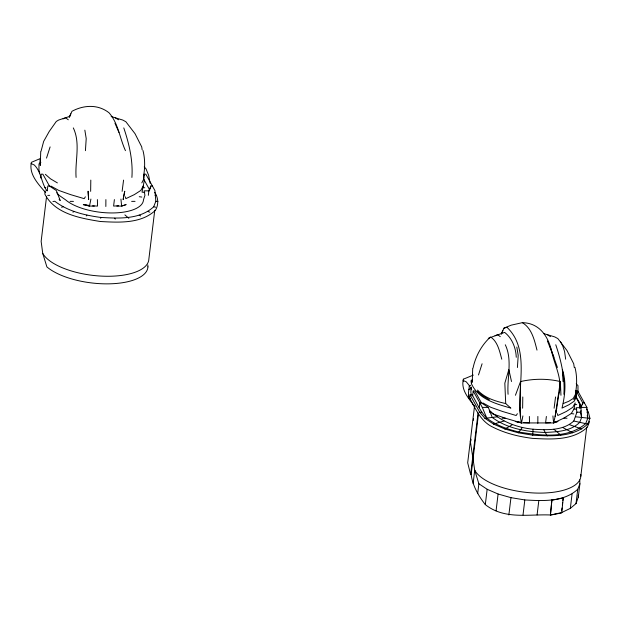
<?xml version="1.0" encoding="UTF-8"?>
<svg xmlns="http://www.w3.org/2000/svg" width="621" height="621" viewBox="0 0 621 621"><rect width="100%" height="100%" fill="white"/><g stroke="black" fill="none" stroke-linecap="round" stroke-linejoin="round"><path stroke-width="0.93" d="M554.219 422.086L557.984 421.496L553.614 422.932L521.485 422.932C514.475 392.317 532.391 351.408 506.969 327.29L503.949 328.152L501.232 333.997M76.096 177.427C74.854 161.002 80.699 143.42 73.309 127.903M508.079 394.281C506.837 377.855 512.682 360.281 505.292 344.764M40.435 158.51L31.376 162.329C28.644 174.501 38.549 184.266 45.698 192.735M473.342 375.084L463.367 379.183C460.627 389.903 468.793 398.55 474.685 406.406M90.65 191.361L90.806 180.106M522.634 408.214L522.789 396.966M560.957 395.267L560.344 381.558C547.233 378.461 533.656 378.585 520.538 381.558L520.196 407.756L520.615 416.481M131.9 177.427C133.104 160.575 129.137 143.777 123.781 127.903M563.884 394.281C565.087 377.436 561.12 360.63 555.764 344.764M477.541 390.097C484.854 398.084 495.488 401.213 505.704 403.572L510.858 408.106C496.094 403.891 478.24 399.093 471.455 383.7L471.533 380.533L472.263 382.295L472.705 368.509M40.109 163.432L40.318 158.937L40.28 165.434L40.722 151.656M105.888 199.597L105.842 206.498M537.871 416.45L537.825 423.359M100.718 218.313L100.773 217.443C84.619 215.246 67.992 211.357 54.803 201.266L52.94 201.499M586.566 408.952L588.398 412.259L589.95 418.352L587.707 424.089C573.144 437.588 551.169 436.19 532.702 435.174L533.043 429.22C516.951 427.566 501.069 421.558 489.309 410.271M85.426 150.662L86.21 138.561L84.844 130.162M517.417 367.523L518.201 355.422L516.827 347.023M579.564 408.191L579.952 404.488L578.221 400.514M575.364 390.741L576.04 392.255L576.397 396.827L574.309 401.096L568.96 404.752L561.997 408.106C565.025 395.515 566.562 382.117 562.362 369.611L563.014 381.504M40.761 178.01L41.227 174.167L42.872 174.167L49.463 186.044L56.332 190.546L60.237 200.583L59.119 199.271M45.193 190.841L44.813 194.031C55.052 214.004 80.249 218.196 100.338 221.503C118.797 222.512 140.773 223.917 155.335 210.418C158.86 204.798 158.417 197.757 154.73 192.363M46.513 196.873L41.141 241.398L42.733 253.376L46.886 266.898A54.151 22.108 6.9 0 0 106.828 283.859A54.151 22.108 6.9 0 0 147.922 266.898M47.243 190.841L47.817 186.044L49.463 186.044M143.723 178.01L144.181 174.167L145.826 174.167L154.916 190.546L155.848 201.266L153.682 206.785C139.678 219.756 118.533 218.445 100.773 217.443M148.326 195.336L148.9 190.546L150.779 186.044L152.424 186.044M150.429 188.924L150.779 186.044M154.761 210.224L148.838 259.299A54.143 22.115 6.9 0 1 100.788 276.073A54.143 22.115 6.9 0 1 42.733 253.376M575.939 392.946L576.164 391.028L577.817 391.028L586.899 407.399L587.831 418.119L585.665 423.638C567.547 439.171 540.712 435.531 518.869 432.014C507.497 429.212 496.132 425.408 486.786 418.119C480.095 411.576 476.85 402.641 472.053 394.785L470.012 394.785L469.623 397.968C475.639 409.053 480.918 421.729 493.159 427.279C505.401 433.404 518.799 436.633 532.321 438.356C550.78 439.373 572.764 440.778 587.319 427.279L589.562 421.543M472.635 395.825L473.21 391.028L474.855 391.028L481.446 402.905L488.316 407.399L492.22 417.436C507.357 428.707 526.825 431.882 545.261 432.449C557.161 431.882 570.784 431.277 579.727 422.327L581.636 417.444L580.883 407.399L582.762 402.905L576.164 391.028M474.615 405.366L467.683 462.792L470.625 474.576L471.153 474.576C472.666 485.824 478.426 495.799 485.304 504.609C504.205 519.653 527.757 514.141 550.09 514.964L551.984 514.584M470.834 441.057L471.06 439.179M473.326 420.394L473.551 418.515M470.625 474.576L478.085 412.779M471.153 474.576L478.496 413.726M479.226 407.702L479.8 402.905L473.21 391.028M473.124 483.441L474.716 470.237L470.307 441.057M477.673 493.648L478.869 483.759L474.716 470.237A54.143 22.1 6.9 0 0 534.774 493.012A54.143 22.1 6.9 0 0 580.767 474.498M485.304 504.609L487.159 489.278L478.869 483.759M496.063 510.873L498.096 494.013L487.159 489.278M508.863 514.964L510.951 497.654L498.096 494.013M523.022 514.964L524.83 499.936C542.591 500.937 563.736 502.249 577.747 489.278L579.905 483.759L579.742 479.893M537.08 514.964L538.803 500.72M550.408 515.174L551.906 499.936L550.408 515.174L561.757 512.892L563.247 497.654L562.913 500.472M561.663 510.804L562.005 507.986M562.347 505.168L562.68 502.35M579.517 407.244L579.859 404.426M582.529 404.822L582.762 402.905L584.408 402.905M553.87 514.204L561.438 512.682L570.334 508.358L572.065 494.013M570.334 508.358L576.016 503.615L577.747 489.278M576.016 503.615L578.298 497.111L579.905 483.759M580.821 476.16L586.744 427.077M114.396 199.597L113.604 206.079L118.611 205.792M546.379 416.458L545.587 422.932L550.594 422.653M122.12 191.361L123.571 180.106M554.103 408.214L555.554 396.966M503.949 328.152L511.238 325.148L522.3 322.679C540.278 322.912 549.088 337.793 552.139 353.566C555.585 367.523 563.317 381.178 558.496 395.787C557.278 404.908 555.904 414.013 553.614 422.932L563.635 418.228L571.242 413.563L574.006 408.983L575.201 402.905L572.772 407.329L566.298 411.49L557.805 415.519L557.417 413.687M143.653 175.611C145.081 167.274 145.058 158.689 142.954 150.461M575.636 392.472C577.064 384.135 577.049 375.55 574.945 367.322M560.344 381.558L555.135 416.481M144.414 179.966L142.023 192.122L144.732 192.487M90.914 199.069L89.502 206.079L83.292 204.643L89.121 205.396M521.104 422.257L515.275 421.496L521.485 422.932L522.898 415.923M555.469 414.316L556.726 408.075M41.056 151.221L43.664 141.394L49.23 131.458L56.286 121.46L58.607 120.063L69.816 116.344M473.039 368.082C475.461 356.415 481.741 344.733 490.598 336.924C497.794 341.775 499.61 351.377 501.784 359.217M46.513 158.107L50.107 146.913M478.496 374.968L482.09 363.774M533.043 429.22C546.721 429.988 563.006 430.997 573.788 421.007L576.917 412.197L576.164 407.702L581.318 407.702M515.43 395.267L520.538 381.558M589.95 418.352L581.636 417.444L580.309 412.197L580.93 410.698M69.381 117.082L70.887 113.822M501.372 333.943L502.878 330.675M69.249 117.144L71.966 111.291C83.773 104.918 98.064 104.142 109.04 112.789C118.339 123.346 119.729 138.235 125.458 150.662M141.813 182.9L143.893 178.801L143.738 175.215M573.804 399.753L575.877 395.662L575.683 391.176M575.356 394.498L573.292 398.418L568.844 401.259L563.193 403.572M143.218 186.044L140.788 190.468L134.315 194.629L125.822 198.658L125.434 196.826M85.38 196.826L84.192 198.658L70.6 194.629L58.871 190.468L50.852 186.044M517.363 413.687L516.175 415.519L502.583 411.49L490.854 407.329L482.843 402.905M86.288 215.937L86.886 215.153M470.012 394.785L479.707 412.259L484.923 418.352L493.54 424.089L504.912 429.018L518.271 432.798L522.354 427.458M40.862 162.345L38.999 163.921L38.952 170.03L39.69 172.948M472.224 379.726L470.982 380.774L471.455 383.7M72.929 212.157L74.039 211.52M504.912 429.018L512.457 424.655M468.467 389.732L470.912 388.381M469.197 386.052L470.765 385.245M63.047 118.906L65.632 117.804L68.302 119.791M495.03 335.759L497.615 334.657L500.285 336.652M488.269 338.321L489.961 337.684M491.653 337.04L504.64 332.398C512.1 338.166 515.935 348.032 516.261 357.277M61.557 207.235L63.094 206.785M493.54 424.089L504.035 421.007M552.224 500.153L563.573 497.863M484.923 418.352L497.654 416.761M44.409 187.674L45.884 187.581M47.724 195.398L49.734 195.336M479.707 412.259L481.717 412.197M131.652 201.375L135.044 201.359M563.635 418.228L567.027 418.22M149.335 190.841L144.181 190.841L144.934 195.336L143.467 199.9A41.692 17.015 6.9 0 1 111.796 212.956A41.692 17.015 6.9 0 1 65.655 199.9L59.142 195.336L56.721 192.766M94.338 206.079L89.502 206.079L85.644 204.946M116.802 206.079L121.631 206.079L126.001 204.643L121.631 206.079L120.924 199.069M481.446 402.905L479.8 402.905L482.3 407.399L486.786 418.119M482.3 407.399L488.316 407.399M580.883 407.399L586.899 407.399M489.433 412.197L491.126 412.197M576.917 412.197L580.309 412.197M70.057 201.359L73.457 201.375M502.04 418.22L505.44 418.228L521.485 422.932M155.033 195.359L156.414 195.398M587.016 412.22L588.398 412.259M142.356 187.627L144.747 187.759M574.34 404.488L576.73 404.62M155.848 201.266L157.967 201.499M575.45 416.761L581.636 417.444M92.599 205.854L97.536 206.079L97.388 199.597M523.713 422.598L529.519 422.932L529.371 416.458M574.006 408.983L576.715 409.34M139.259 196.71L141.798 197.067M571.242 413.563L573.781 413.928M518.271 432.798L532.702 435.174M510.951 497.654L524.83 499.936M153.682 206.785L155.716 207.235M573.788 421.007L587.707 424.089M111.136 116.546L122.795 120.063L125.877 121.739L135.029 133.694L141.728 146.913L142.147 149.715M543.957 333.656L554.778 336.924L557.86 338.592L567.012 350.555L573.711 363.774L574.27 367.5M491.863 413.563L505.44 418.228M148 211.52L149.816 212.157M569.41 424.655L581.799 429.018M31.12 163.571L34.302 165C41.452 172.009 41.219 182.931 46.94 190.802M463.103 380.432L466.286 381.861L469.391 385.649L468.498 392.782L468.653 398.131M572.64 432.798L562.626 427.458M139.189 215.153L140.649 215.937M489.371 399.753L482.455 395.662L477.347 391.176M57.388 182.9L50.472 178.801L45.356 174.322M547.287 334.657L550.47 336.652M115.304 117.804L118.487 119.791M522.3 322.679C531.855 328.199 534.456 340.23 536.994 350.12M553.893 429.22L560.841 435.174M128.857 218.313L124.875 214.897M472.884 404.488L475.034 406.437M576.21 383.755L577.972 385.649L577.988 392.782M144.227 166.894L145.989 168.796L148.644 175.347L150.142 183.304M468.389 395.74L470.47 399.218M576.063 396.672L581.706 406.856M575.892 397.277L581.31 407.042M543.802 429.817L547.217 435.965M143.606 178.964L149.723 189.995M114.738 218.219L115.234 219.112M547.404 340.952L553.955 357.277M114.978 123.261L118.968 132.444M560.546 341.729L562.797 346.091L564.574 351.47L565.653 359.217M557.441 367.523L550.167 347.023M471.642 395.197L470.889 393L470.935 386.891L471.673 389.809M143.699 174.322L144.049 175.401M579.952 404.488L580.922 407.888M587.187 415.581L587.613 417.273M511.502 381.504L508.847 369.611L504.834 383.173L505.704 403.572M552.907 415.923L553.614 422.932M463.367 379.183L463.615 381.69M520.064 408.075L520.491 414.316M578.205 495.201L578.298 497.111M147.837 264.965L147.922 266.898M123.486 197.462L123.144 199.62L124.743 191.221L123.486 197.462M88.508 197.462L88.081 191.221L88.632 199.62L88.508 197.462"/></g></svg>
